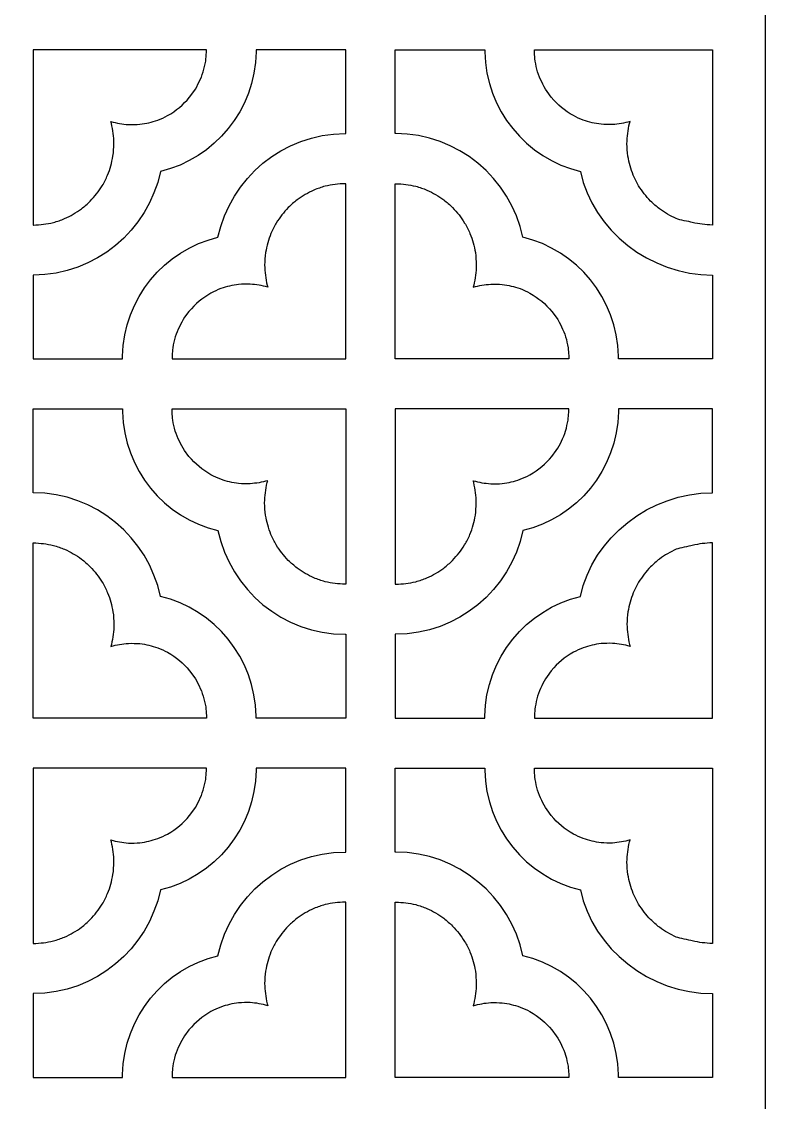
# Model space of a CAD drawing. Header units: centimetres. Extents: x 16.9 to 27.5, y -9.5 to 9.5.
# Drawn here: x 24.485 to 27.5, y 0.616 to 4.998 of the extents above; entities that cross this region are included whole.
import ezdxf

# ---------------------------------------------------------------- set-up
doc = ezdxf.new("R2010")
doc.units = ezdxf.units.CM
doc.header["$MEASUREMENT"] = 0
doc.layers.add('layer 1', color=7, linetype='Continuous')

msp = doc.modelspace()

# ---------------------------------------------------------------- linework, layer by layer
at = {"layer": 'layer 1', "color": 250}
for points, knots in [([(22.82789, 9.5), (22.82789, 9.5), (27.50001, 9.5), (27.50001, 9.5), (27.50001, 9.5), (27.50001, 9.5), (27.50001, -9.5), (27.50001, -9.5), (27.50001, -9.5), (27.50001, -9.5), (22.82789, -9.5), (22.82789, -9.5), (22.82789, -9.5), (22.82789, -9.5), (22.82789, 9.5), (22.82789, 9.5)], [0, 0, 0, 0, 0.2, 0.2, 0.2, 0.2, 0.4, 0.4, 0.4, 0.4, 0.6, 0.6, 0.6, 0.6, 1, 1, 1, 1]), ([(24.89342, 3.63052), (24.89342, 3.63052), (24.53163, 3.63052), (24.53163, 3.63052), (24.53163, 3.63052), (24.53163, 3.63052), (24.53163, 3.97034), (24.53163, 3.97034), (24.53163, 3.97034), (24.53223, 3.97034), (24.53261, 3.97033), (24.5327, 3.97033), (24.5327, 3.97033), (24.78492, 3.97033), (24.99671, 4.15092), (25.0481, 4.3907), (25.0481, 4.3907), (25.26698, 4.4427), (25.43147, 4.64012), (25.43559, 4.87588), (25.43559, 4.87588), (25.43562, 4.87703), (25.43564, 4.88041), (25.43565, 4.88414), (25.43565, 4.88414), (25.43565, 4.88414), (25.79857, 4.88414), (25.79857, 4.88414), (25.79857, 4.88414), (25.79857, 4.88414), (25.79857, 4.54428), (25.79857, 4.54428), (25.79857, 4.54428), (25.79744, 4.54429), (25.79658, 4.54429), (25.79635, 4.54429), (25.79635, 4.54429), (25.54414, 4.54429), (25.33235, 4.36371), (25.28096, 4.12392), (25.28096, 4.12392), (25.06299, 4.07215), (24.89897, 3.87617), (24.89352, 3.64172), (24.89352, 3.64172), (24.89348, 3.63984), (24.89344, 3.63518), (24.89342, 3.63052)], [0, 0, 0, 0, 0.0769231, 0.0769231, 0.0769231, 0.0769231, 0.1538462, 0.1538462, 0.1538462, 0.1538462, 0.2307692, 0.2307692, 0.2307692, 0.2307692, 0.3076923, 0.3076923, 0.3076923, 0.3076923, 0.3846154, 0.3846154, 0.3846154, 0.3846154, 0.4615385, 0.4615385, 0.4615385, 0.4615385, 0.5384615, 0.5384615, 0.5384615, 0.5384615, 0.6153846, 0.6153846, 0.6153846, 0.6153846, 0.6923077, 0.6923077, 0.6923077, 0.6923077, 0.7692308, 0.7692308, 0.7692308, 0.7692308, 0.8461538, 0.8461538, 0.8461538, 0.8461538, 1, 1, 1, 1]), ([(25.23425, 4.88414), (25.23421, 4.87934), (25.23416, 4.87466), (25.23409, 4.87286), (25.23409, 4.87286), (25.23368, 4.86163), (25.23273, 4.85035), (25.23125, 4.83863), (25.23125, 4.83863), (25.22859, 4.82362), (25.22535, 4.80946), (25.22122, 4.79479), (25.22122, 4.79479), (25.21147, 4.76577), (25.19966, 4.74106), (25.18328, 4.71527), (25.18328, 4.71527), (25.18328, 4.71527), (25.16582, 4.6917), (25.16582, 4.6917), (25.16582, 4.6917), (25.13919, 4.66064), (25.11168, 4.63765), (25.07645, 4.61713), (25.07645, 4.61713), (25.06326, 4.61029), (25.05035, 4.60437), (25.03657, 4.59886), (25.03657, 4.59886), (25.01232, 4.59054), (24.98969, 4.58529), (24.96429, 4.58201), (24.96429, 4.58201), (24.94861, 4.5808), (24.93364, 4.58043), (24.91791, 4.58083), (24.91791, 4.58083), (24.89293, 4.58276), (24.87051, 4.58669), (24.8465, 4.59346), (24.8465, 4.59346), (24.84729, 4.59084), (24.84806, 4.58819), (24.84881, 4.58552), (24.84881, 4.58552), (24.8552, 4.55765), (24.85836, 4.53197), (24.85908, 4.50336), (24.85908, 4.50336), (24.85865, 4.48631), (24.85745, 4.47011), (24.85531, 4.45319), (24.85531, 4.45319), (24.85044, 4.42577), (24.84362, 4.40144), (24.83348, 4.37553), (24.83348, 4.37553), (24.82686, 4.36077), (24.81986, 4.34698), (24.81185, 4.33293), (24.81185, 4.33293), (24.79721, 4.30989), (24.78189, 4.2902), (24.76319, 4.27038), (24.76319, 4.27038), (24.75161, 4.25922), (24.74002, 4.24907), (24.72745, 4.23907), (24.72745, 4.23907), (24.70534, 4.22316), (24.68388, 4.21066), (24.65916, 4.19933), (24.65916, 4.19933), (24.64413, 4.19332), (24.62952, 4.18831), (24.61397, 4.18384), (24.61397, 4.18384), (24.5864, 4.17737), (24.56099, 4.17419), (24.5327, 4.17346), (24.5327, 4.17346), (24.53261, 4.17346), (24.53223, 4.17347), (24.53163, 4.17347), (24.53163, 4.17347), (24.53163, 4.17347), (24.53163, 4.88414), (24.53163, 4.88414), (24.53163, 4.88414), (24.53163, 4.88414), (25.23425, 4.88414), (25.23425, 4.88414)], [0, 0, 0, 0, 0.0416667, 0.0416667, 0.0416667, 0.0416667, 0.0833333, 0.0833333, 0.0833333, 0.0833333, 0.125, 0.125, 0.125, 0.125, 0.1666667, 0.1666667, 0.1666667, 0.1666667, 0.2083333, 0.2083333, 0.2083333, 0.2083333, 0.25, 0.25, 0.25, 0.25, 0.2916667, 0.2916667, 0.2916667, 0.2916667, 0.3333333, 0.3333333, 0.3333333, 0.3333333, 0.375, 0.375, 0.375, 0.375, 0.4166667, 0.4166667, 0.4166667, 0.4166667, 0.4583333, 0.4583333, 0.4583333, 0.4583333, 0.5, 0.5, 0.5, 0.5, 0.5416667, 0.5416667, 0.5416667, 0.5416667, 0.5833333, 0.5833333, 0.5833333, 0.5833333, 0.625, 0.625, 0.625, 0.625, 0.6666667, 0.6666667, 0.6666667, 0.6666667, 0.7083333, 0.7083333, 0.7083333, 0.7083333, 0.75, 0.75, 0.75, 0.75, 0.7916667, 0.7916667, 0.7916667, 0.7916667, 0.8333333, 0.8333333, 0.8333333, 0.8333333, 0.875, 0.875, 0.875, 0.875, 0.9166667, 0.9166667, 0.9166667, 0.9166667, 1, 1, 1, 1]), ([(26.90461, 3.63052), (26.90461, 3.63052), (27.28618, 3.63052), (27.28618, 3.63052), (27.28618, 3.63052), (27.28618, 3.63052), (27.28618, 3.97034), (27.28618, 3.97034), (27.28618, 3.97034), (27.28558, 3.97034), (27.2852, 3.97033), (27.28511, 3.97033), (27.28511, 3.97033), (27.03289, 3.97033), (26.80132, 4.15092), (26.74994, 4.3907), (26.74994, 4.3907), (26.53105, 4.4427), (26.36656, 4.64012), (26.36244, 4.87588), (26.36244, 4.87588), (26.36242, 4.87703), (26.3624, 4.88041), (26.36238, 4.88414), (26.36238, 4.88414), (26.36238, 4.88414), (25.99946, 4.88414), (25.99946, 4.88414), (25.99946, 4.88414), (25.99946, 4.88414), (25.99946, 4.54428), (25.99946, 4.54428), (25.99946, 4.54428), (26.00059, 4.54429), (26.00146, 4.54429), (26.00168, 4.54429), (26.00168, 4.54429), (26.25389, 4.54429), (26.46568, 4.36371), (26.51707, 4.12392), (26.51707, 4.12392), (26.73504, 4.07215), (26.89907, 3.87617), (26.90451, 3.64172), (26.90451, 3.64172), (26.90455, 3.63984), (26.90459, 3.63518), (26.90461, 3.63052)], [0, 0, 0, 0, 0.0769231, 0.0769231, 0.0769231, 0.0769231, 0.1538462, 0.1538462, 0.1538462, 0.1538462, 0.2307692, 0.2307692, 0.2307692, 0.2307692, 0.3076923, 0.3076923, 0.3076923, 0.3076923, 0.3846154, 0.3846154, 0.3846154, 0.3846154, 0.4615385, 0.4615385, 0.4615385, 0.4615385, 0.5384615, 0.5384615, 0.5384615, 0.5384615, 0.6153846, 0.6153846, 0.6153846, 0.6153846, 0.6923077, 0.6923077, 0.6923077, 0.6923077, 0.7692308, 0.7692308, 0.7692308, 0.7692308, 0.8461538, 0.8461538, 0.8461538, 0.8461538, 1, 1, 1, 1]), ([(26.56378, 4.88414), (26.56382, 4.87934), (26.56387, 4.87466), (26.56394, 4.87286), (26.56394, 4.87286), (26.56436, 4.86163), (26.5653, 4.85035), (26.56678, 4.83863), (26.56678, 4.83863), (26.56944, 4.82362), (26.57268, 4.80946), (26.57681, 4.79479), (26.57681, 4.79479), (26.58656, 4.76577), (26.59837, 4.74106), (26.61475, 4.71527), (26.61475, 4.71527), (26.61475, 4.71527), (26.63221, 4.6917), (26.63221, 4.6917), (26.63221, 4.6917), (26.65884, 4.66064), (26.68636, 4.63765), (26.72159, 4.61713), (26.72159, 4.61713), (26.73478, 4.61029), (26.74768, 4.60437), (26.76146, 4.59886), (26.76146, 4.59886), (26.78571, 4.59054), (26.80834, 4.58529), (26.83374, 4.58201), (26.83374, 4.58201), (26.84943, 4.5808), (26.86439, 4.58043), (26.88012, 4.58083), (26.88012, 4.58083), (26.9051, 4.58276), (26.92753, 4.58669), (26.95153, 4.59346), (26.95153, 4.59346), (26.95074, 4.59084), (26.94997, 4.58819), (26.94922, 4.58552), (26.94922, 4.58552), (26.94283, 4.55765), (26.93967, 4.53197), (26.93896, 4.50336), (26.93896, 4.50336), (26.93938, 4.48631), (26.94058, 4.47011), (26.94272, 4.45319), (26.94272, 4.45319), (26.94759, 4.42577), (26.95441, 4.40144), (26.96455, 4.37553), (26.96455, 4.37553), (26.97117, 4.36077), (26.97818, 4.34698), (26.98618, 4.33293), (26.98618, 4.33293), (27.00082, 4.30989), (27.01614, 4.2902), (27.03484, 4.27038), (27.03484, 4.27038), (27.04642, 4.25922), (27.05801, 4.24907), (27.07059, 4.23907), (27.07059, 4.23907), (27.09269, 4.22316), (27.11415, 4.21066), (27.13887, 4.19933), (27.13887, 4.19933), (27.1539, 4.19332), (27.18829, 4.18831), (27.20384, 4.18384), (27.20384, 4.18384), (27.23141, 4.17737), (27.25682, 4.17419), (27.28511, 4.17346), (27.28511, 4.17346), (27.2852, 4.17346), (27.28558, 4.17347), (27.28618, 4.17347), (27.28618, 4.17347), (27.28618, 4.17347), (27.28618, 4.88414), (27.28618, 4.88414), (27.28618, 4.88414), (27.28618, 4.88414), (26.56378, 4.88414), (26.56378, 4.88414)], [0, 0, 0, 0, 0.0416667, 0.0416667, 0.0416667, 0.0416667, 0.0833333, 0.0833333, 0.0833333, 0.0833333, 0.125, 0.125, 0.125, 0.125, 0.1666667, 0.1666667, 0.1666667, 0.1666667, 0.2083333, 0.2083333, 0.2083333, 0.2083333, 0.25, 0.25, 0.25, 0.25, 0.2916667, 0.2916667, 0.2916667, 0.2916667, 0.3333333, 0.3333333, 0.3333333, 0.3333333, 0.375, 0.375, 0.375, 0.375, 0.4166667, 0.4166667, 0.4166667, 0.4166667, 0.4583333, 0.4583333, 0.4583333, 0.4583333, 0.5, 0.5, 0.5, 0.5, 0.5416667, 0.5416667, 0.5416667, 0.5416667, 0.5833333, 0.5833333, 0.5833333, 0.5833333, 0.625, 0.625, 0.625, 0.625, 0.6666667, 0.6666667, 0.6666667, 0.6666667, 0.7083333, 0.7083333, 0.7083333, 0.7083333, 0.75, 0.75, 0.75, 0.75, 0.7916667, 0.7916667, 0.7916667, 0.7916667, 0.8333333, 0.8333333, 0.8333333, 0.8333333, 0.875, 0.875, 0.875, 0.875, 0.9166667, 0.9166667, 0.9166667, 0.9166667, 1, 1, 1, 1]), ([(25.79857, 3.63052), (25.79857, 3.63052), (25.09482, 3.63052), (25.09482, 3.63052), (25.09482, 3.63052), (25.09488, 3.63609), (25.09496, 3.642), (25.09508, 3.64457), (25.09508, 3.64457), (25.09554, 3.65488), (25.09644, 3.66525), (25.0978, 3.67599), (25.0978, 3.67599), (25.10046, 3.691), (25.1037, 3.70516), (25.10784, 3.71983), (25.10784, 3.71983), (25.11759, 3.74886), (25.12939, 3.77356), (25.14578, 3.79935), (25.14578, 3.79935), (25.14578, 3.79935), (25.16323, 3.82293), (25.16323, 3.82293), (25.16323, 3.82293), (25.18986, 3.85398), (25.21738, 3.87698), (25.25261, 3.8975), (25.25261, 3.8975), (25.2658, 3.90434), (25.2787, 3.91025), (25.29249, 3.91576), (25.29249, 3.91576), (25.31674, 3.92408), (25.33936, 3.92934), (25.36476, 3.93261), (25.36476, 3.93261), (25.38045, 3.93383), (25.39541, 3.9342), (25.41114, 3.93379), (25.41114, 3.93379), (25.43613, 3.93186), (25.45855, 3.92794), (25.48255, 3.92117), (25.48255, 3.92117), (25.48177, 3.92379), (25.481, 3.92643), (25.48024, 3.9291), (25.48024, 3.9291), (25.47385, 3.95697), (25.4707, 3.98266), (25.46998, 4.01126), (25.46998, 4.01126), (25.47041, 4.02831), (25.47161, 4.04451), (25.47375, 4.06143), (25.47375, 4.06143), (25.47861, 4.08886), (25.48544, 4.11318), (25.49558, 4.13909), (25.49558, 4.13909), (25.5022, 4.15386), (25.5092, 4.16765), (25.51721, 4.18169), (25.51721, 4.18169), (25.53184, 4.20474), (25.54717, 4.22443), (25.56586, 4.24424), (25.56586, 4.24424), (25.57744, 4.25541), (25.58903, 4.26556), (25.60161, 4.27556), (25.60161, 4.27556), (25.62372, 4.29147), (25.64517, 4.30397), (25.66989, 4.31529), (25.66989, 4.31529), (25.68492, 4.3213), (25.69954, 4.32631), (25.71508, 4.33079), (25.71508, 4.33079), (25.74266, 4.33725), (25.76806, 4.34044), (25.79635, 4.34117), (25.79635, 4.34117), (25.79658, 4.34116), (25.79744, 4.34115), (25.79857, 4.34115), (25.79857, 4.34115), (25.79857, 4.34115), (25.79857, 3.63052), (25.79857, 3.63052)], [0, 0, 0, 0, 0.0416667, 0.0416667, 0.0416667, 0.0416667, 0.0833333, 0.0833333, 0.0833333, 0.0833333, 0.125, 0.125, 0.125, 0.125, 0.1666667, 0.1666667, 0.1666667, 0.1666667, 0.2083333, 0.2083333, 0.2083333, 0.2083333, 0.25, 0.25, 0.25, 0.25, 0.2916667, 0.2916667, 0.2916667, 0.2916667, 0.3333333, 0.3333333, 0.3333333, 0.3333333, 0.375, 0.375, 0.375, 0.375, 0.4166667, 0.4166667, 0.4166667, 0.4166667, 0.4583333, 0.4583333, 0.4583333, 0.4583333, 0.5, 0.5, 0.5, 0.5, 0.5416667, 0.5416667, 0.5416667, 0.5416667, 0.5833333, 0.5833333, 0.5833333, 0.5833333, 0.625, 0.625, 0.625, 0.625, 0.6666667, 0.6666667, 0.6666667, 0.6666667, 0.7083333, 0.7083333, 0.7083333, 0.7083333, 0.75, 0.75, 0.75, 0.75, 0.7916667, 0.7916667, 0.7916667, 0.7916667, 0.8333333, 0.8333333, 0.8333333, 0.8333333, 0.875, 0.875, 0.875, 0.875, 0.9166667, 0.9166667, 0.9166667, 0.9166667, 1, 1, 1, 1]), ([(25.99946, 3.63052), (25.99946, 3.63052), (26.70321, 3.63052), (26.70321, 3.63052), (26.70321, 3.63052), (26.70315, 3.63609), (26.70307, 3.642), (26.70295, 3.64457), (26.70295, 3.64457), (26.70249, 3.65488), (26.70159, 3.66525), (26.70023, 3.67599), (26.70023, 3.67599), (26.69757, 3.691), (26.69433, 3.70516), (26.69019, 3.71983), (26.69019, 3.71983), (26.68044, 3.74886), (26.66864, 3.77356), (26.65225, 3.79935), (26.65225, 3.79935), (26.65225, 3.79935), (26.6348, 3.82293), (26.6348, 3.82293), (26.6348, 3.82293), (26.60817, 3.85398), (26.58065, 3.87698), (26.54542, 3.8975), (26.54542, 3.8975), (26.53223, 3.90434), (26.51933, 3.91025), (26.50555, 3.91576), (26.50555, 3.91576), (26.48129, 3.92408), (26.45867, 3.92934), (26.43327, 3.93261), (26.43327, 3.93261), (26.41758, 3.93383), (26.40262, 3.9342), (26.38689, 3.93379), (26.38689, 3.93379), (26.36191, 3.93186), (26.33948, 3.92794), (26.31548, 3.92117), (26.31548, 3.92117), (26.31626, 3.92379), (26.31704, 3.92643), (26.31779, 3.9291), (26.31779, 3.9291), (26.32418, 3.95697), (26.32733, 3.98266), (26.32805, 4.01126), (26.32805, 4.01126), (26.32762, 4.02831), (26.32642, 4.04451), (26.32429, 4.06143), (26.32429, 4.06143), (26.31942, 4.08886), (26.31259, 4.11318), (26.30246, 4.13909), (26.30246, 4.13909), (26.29584, 4.15386), (26.28883, 4.16765), (26.28083, 4.18169), (26.28083, 4.18169), (26.26619, 4.20474), (26.25087, 4.22443), (26.23217, 4.24424), (26.23217, 4.24424), (26.22059, 4.25541), (26.209, 4.26556), (26.19642, 4.27556), (26.19642, 4.27556), (26.17431, 4.29147), (26.15286, 4.30397), (26.12814, 4.31529), (26.12814, 4.31529), (26.11311, 4.3213), (26.09849, 4.32631), (26.08295, 4.33079), (26.08295, 4.33079), (26.05538, 4.33725), (26.02997, 4.34044), (26.00168, 4.34117), (26.00168, 4.34117), (26.00146, 4.34116), (26.00059, 4.34115), (25.99946, 4.34115), (25.99946, 4.34115), (25.99946, 4.34115), (25.99946, 3.63052), (25.99946, 3.63052)], [0, 0, 0, 0, 0.0416667, 0.0416667, 0.0416667, 0.0416667, 0.0833333, 0.0833333, 0.0833333, 0.0833333, 0.125, 0.125, 0.125, 0.125, 0.1666667, 0.1666667, 0.1666667, 0.1666667, 0.2083333, 0.2083333, 0.2083333, 0.2083333, 0.25, 0.25, 0.25, 0.25, 0.2916667, 0.2916667, 0.2916667, 0.2916667, 0.3333333, 0.3333333, 0.3333333, 0.3333333, 0.375, 0.375, 0.375, 0.375, 0.4166667, 0.4166667, 0.4166667, 0.4166667, 0.4583333, 0.4583333, 0.4583333, 0.4583333, 0.5, 0.5, 0.5, 0.5, 0.5416667, 0.5416667, 0.5416667, 0.5416667, 0.5833333, 0.5833333, 0.5833333, 0.5833333, 0.625, 0.625, 0.625, 0.625, 0.6666667, 0.6666667, 0.6666667, 0.6666667, 0.7083333, 0.7083333, 0.7083333, 0.7083333, 0.75, 0.75, 0.75, 0.75, 0.7916667, 0.7916667, 0.7916667, 0.7916667, 0.8333333, 0.8333333, 0.8333333, 0.8333333, 0.875, 0.875, 0.875, 0.875, 0.9166667, 0.9166667, 0.9166667, 0.9166667, 1, 1, 1, 1]), ([(24.89342, 3.42746), (24.89342, 3.42746), (24.53163, 3.42746), (24.53163, 3.42746), (24.53163, 3.42746), (24.53163, 3.42746), (24.53163, 3.08765), (24.53163, 3.08765), (24.53163, 3.08765), (24.53223, 3.08765), (24.53261, 3.08766), (24.5327, 3.08766), (24.5327, 3.08766), (24.78492, 3.08766), (24.99671, 2.90707), (25.0481, 2.66729), (25.0481, 2.66729), (25.26698, 2.61529), (25.43147, 2.41787), (25.43559, 2.18211), (25.43559, 2.18211), (25.43562, 2.18096), (25.43564, 2.17758), (25.43565, 2.17385), (25.43565, 2.17385), (25.43565, 2.17385), (25.79857, 2.17385), (25.79857, 2.17385), (25.79857, 2.17385), (25.79857, 2.17385), (25.79857, 2.51371), (25.79857, 2.51371), (25.79857, 2.51371), (25.79744, 2.5137), (25.79658, 2.5137), (25.79635, 2.5137), (25.79635, 2.5137), (25.54414, 2.5137), (25.33235, 2.69428), (25.28096, 2.93407), (25.28096, 2.93407), (25.06299, 2.98584), (24.89897, 3.18182), (24.89352, 3.41627), (24.89352, 3.41627), (24.89348, 3.41815), (24.89344, 3.42281), (24.89342, 3.42746)], [0, 0, 0, 0, 0.0769231, 0.0769231, 0.0769231, 0.0769231, 0.1538462, 0.1538462, 0.1538462, 0.1538462, 0.2307692, 0.2307692, 0.2307692, 0.2307692, 0.3076923, 0.3076923, 0.3076923, 0.3076923, 0.3846154, 0.3846154, 0.3846154, 0.3846154, 0.4615385, 0.4615385, 0.4615385, 0.4615385, 0.5384615, 0.5384615, 0.5384615, 0.5384615, 0.6153846, 0.6153846, 0.6153846, 0.6153846, 0.6923077, 0.6923077, 0.6923077, 0.6923077, 0.7692308, 0.7692308, 0.7692308, 0.7692308, 0.8461538, 0.8461538, 0.8461538, 0.8461538, 1, 1, 1, 1]), ([(25.79857, 3.42746), (25.79857, 3.42746), (25.09482, 3.42746), (25.09482, 3.42746), (25.09482, 3.42746), (25.09488, 3.4219), (25.09496, 3.41599), (25.09508, 3.41342), (25.09508, 3.41342), (25.09554, 3.40311), (25.09644, 3.39274), (25.0978, 3.382), (25.0978, 3.382), (25.10046, 3.36699), (25.1037, 3.35282), (25.10784, 3.33816), (25.10784, 3.33816), (25.11759, 3.30913), (25.12939, 3.28442), (25.14578, 3.25864), (25.14578, 3.25864), (25.14578, 3.25864), (25.16323, 3.23506), (25.16323, 3.23506), (25.16323, 3.23506), (25.18986, 3.20401), (25.21738, 3.18101), (25.25261, 3.16049), (25.25261, 3.16049), (25.2658, 3.15365), (25.2787, 3.14774), (25.29249, 3.14223), (25.29249, 3.14223), (25.31674, 3.13391), (25.33936, 3.12865), (25.36476, 3.12537), (25.36476, 3.12537), (25.38045, 3.12416), (25.39541, 3.12379), (25.41114, 3.12419), (25.41114, 3.12419), (25.43613, 3.12612), (25.45855, 3.13005), (25.48255, 3.13682), (25.48255, 3.13682), (25.48177, 3.1342), (25.481, 3.13156), (25.48024, 3.12889), (25.48024, 3.12889), (25.47385, 3.10102), (25.4707, 3.07533), (25.46998, 3.04673), (25.46998, 3.04673), (25.47041, 3.02968), (25.47161, 3.01348), (25.47375, 2.99655), (25.47375, 2.99655), (25.47861, 2.96913), (25.48544, 2.94481), (25.49558, 2.9189), (25.49558, 2.9189), (25.5022, 2.90413), (25.5092, 2.89034), (25.51721, 2.87629), (25.51721, 2.87629), (25.53184, 2.85325), (25.54717, 2.83356), (25.56586, 2.81375), (25.56586, 2.81375), (25.57744, 2.80258), (25.58903, 2.79243), (25.60161, 2.78243), (25.60161, 2.78243), (25.62372, 2.76652), (25.64517, 2.75402), (25.66989, 2.7427), (25.66989, 2.7427), (25.68492, 2.73669), (25.69954, 2.73168), (25.71508, 2.7272), (25.71508, 2.7272), (25.74266, 2.72074), (25.76806, 2.71755), (25.79635, 2.71682), (25.79635, 2.71682), (25.79658, 2.71683), (25.79744, 2.71684), (25.79857, 2.71684), (25.79857, 2.71684), (25.79857, 2.71684), (25.79857, 3.42746), (25.79857, 3.42746)], [0, 0, 0, 0, 0.0416667, 0.0416667, 0.0416667, 0.0416667, 0.0833333, 0.0833333, 0.0833333, 0.0833333, 0.125, 0.125, 0.125, 0.125, 0.1666667, 0.1666667, 0.1666667, 0.1666667, 0.2083333, 0.2083333, 0.2083333, 0.2083333, 0.25, 0.25, 0.25, 0.25, 0.2916667, 0.2916667, 0.2916667, 0.2916667, 0.3333333, 0.3333333, 0.3333333, 0.3333333, 0.375, 0.375, 0.375, 0.375, 0.4166667, 0.4166667, 0.4166667, 0.4166667, 0.4583333, 0.4583333, 0.4583333, 0.4583333, 0.5, 0.5, 0.5, 0.5, 0.5416667, 0.5416667, 0.5416667, 0.5416667, 0.5833333, 0.5833333, 0.5833333, 0.5833333, 0.625, 0.625, 0.625, 0.625, 0.6666667, 0.6666667, 0.6666667, 0.6666667, 0.7083333, 0.7083333, 0.7083333, 0.7083333, 0.75, 0.75, 0.75, 0.75, 0.7916667, 0.7916667, 0.7916667, 0.7916667, 0.8333333, 0.8333333, 0.8333333, 0.8333333, 0.875, 0.875, 0.875, 0.875, 0.9166667, 0.9166667, 0.9166667, 0.9166667, 1, 1, 1, 1]), ([(25.99946, 3.42746), (25.99946, 3.42746), (26.70321, 3.42746), (26.70321, 3.42746), (26.70321, 3.42746), (26.70315, 3.4219), (26.70307, 3.41599), (26.70295, 3.41342), (26.70295, 3.41342), (26.70249, 3.40311), (26.70159, 3.39274), (26.70023, 3.382), (26.70023, 3.382), (26.69757, 3.36699), (26.69433, 3.35282), (26.69019, 3.33816), (26.69019, 3.33816), (26.68044, 3.30913), (26.66864, 3.28442), (26.65225, 3.25864), (26.65225, 3.25864), (26.65225, 3.25864), (26.6348, 3.23506), (26.6348, 3.23506), (26.6348, 3.23506), (26.60817, 3.20401), (26.58065, 3.18101), (26.54542, 3.16049), (26.54542, 3.16049), (26.53223, 3.15365), (26.51933, 3.14774), (26.50555, 3.14223), (26.50555, 3.14223), (26.48129, 3.13391), (26.45867, 3.12865), (26.43327, 3.12537), (26.43327, 3.12537), (26.41758, 3.12416), (26.40262, 3.12379), (26.38689, 3.12419), (26.38689, 3.12419), (26.36191, 3.12612), (26.33948, 3.13005), (26.31548, 3.13682), (26.31548, 3.13682), (26.31626, 3.1342), (26.31704, 3.13156), (26.31779, 3.12889), (26.31779, 3.12889), (26.32418, 3.10102), (26.32733, 3.07533), (26.32805, 3.04673), (26.32805, 3.04673), (26.32762, 3.02968), (26.32642, 3.01348), (26.32429, 2.99655), (26.32429, 2.99655), (26.31942, 2.96913), (26.31259, 2.94481), (26.30246, 2.9189), (26.30246, 2.9189), (26.29584, 2.90413), (26.28883, 2.89034), (26.28083, 2.87629), (26.28083, 2.87629), (26.26619, 2.85325), (26.25087, 2.83356), (26.23217, 2.81375), (26.23217, 2.81375), (26.22059, 2.80258), (26.209, 2.79243), (26.19642, 2.78243), (26.19642, 2.78243), (26.17431, 2.76652), (26.15286, 2.75402), (26.12814, 2.7427), (26.12814, 2.7427), (26.11311, 2.73669), (26.09849, 2.73168), (26.08295, 2.7272), (26.08295, 2.7272), (26.05538, 2.72074), (26.02997, 2.71755), (26.00168, 2.71682), (26.00168, 2.71682), (26.00146, 2.71683), (26.00059, 2.71684), (25.99946, 2.71684), (25.99946, 2.71684), (25.99946, 2.71684), (25.99946, 3.42746), (25.99946, 3.42746)], [0, 0, 0, 0, 0.0416667, 0.0416667, 0.0416667, 0.0416667, 0.0833333, 0.0833333, 0.0833333, 0.0833333, 0.125, 0.125, 0.125, 0.125, 0.1666667, 0.1666667, 0.1666667, 0.1666667, 0.2083333, 0.2083333, 0.2083333, 0.2083333, 0.25, 0.25, 0.25, 0.25, 0.2916667, 0.2916667, 0.2916667, 0.2916667, 0.3333333, 0.3333333, 0.3333333, 0.3333333, 0.375, 0.375, 0.375, 0.375, 0.4166667, 0.4166667, 0.4166667, 0.4166667, 0.4583333, 0.4583333, 0.4583333, 0.4583333, 0.5, 0.5, 0.5, 0.5, 0.5416667, 0.5416667, 0.5416667, 0.5416667, 0.5833333, 0.5833333, 0.5833333, 0.5833333, 0.625, 0.625, 0.625, 0.625, 0.6666667, 0.6666667, 0.6666667, 0.6666667, 0.7083333, 0.7083333, 0.7083333, 0.7083333, 0.75, 0.75, 0.75, 0.75, 0.7916667, 0.7916667, 0.7916667, 0.7916667, 0.8333333, 0.8333333, 0.8333333, 0.8333333, 0.875, 0.875, 0.875, 0.875, 0.9166667, 0.9166667, 0.9166667, 0.9166667, 1, 1, 1, 1]), ([(26.90461, 3.42746), (26.90461, 3.42746), (27.28618, 3.42746), (27.28618, 3.42746), (27.28618, 3.42746), (27.28618, 3.42746), (27.28618, 3.08765), (27.28618, 3.08765), (27.28618, 3.08765), (27.28558, 3.08765), (27.2852, 3.08766), (27.28511, 3.08766), (27.28511, 3.08766), (27.03289, 3.08766), (26.80132, 2.90707), (26.74994, 2.66729), (26.74994, 2.66729), (26.53105, 2.61529), (26.36656, 2.41787), (26.36244, 2.18211), (26.36244, 2.18211), (26.36242, 2.18096), (26.3624, 2.17758), (26.36238, 2.17385), (26.36238, 2.17385), (26.36238, 2.17385), (25.99946, 2.17385), (25.99946, 2.17385), (25.99946, 2.17385), (25.99946, 2.17385), (25.99946, 2.51371), (25.99946, 2.51371), (25.99946, 2.51371), (26.00059, 2.5137), (26.00146, 2.5137), (26.00168, 2.5137), (26.00168, 2.5137), (26.25389, 2.5137), (26.46568, 2.69428), (26.51707, 2.93407), (26.51707, 2.93407), (26.73504, 2.98584), (26.89907, 3.18182), (26.90451, 3.41627), (26.90451, 3.41627), (26.90455, 3.41815), (26.90459, 3.42281), (26.90461, 3.42746)], [0, 0, 0, 0, 0.0769231, 0.0769231, 0.0769231, 0.0769231, 0.1538462, 0.1538462, 0.1538462, 0.1538462, 0.2307692, 0.2307692, 0.2307692, 0.2307692, 0.3076923, 0.3076923, 0.3076923, 0.3076923, 0.3846154, 0.3846154, 0.3846154, 0.3846154, 0.4615385, 0.4615385, 0.4615385, 0.4615385, 0.5384615, 0.5384615, 0.5384615, 0.5384615, 0.6153846, 0.6153846, 0.6153846, 0.6153846, 0.6923077, 0.6923077, 0.6923077, 0.6923077, 0.7692308, 0.7692308, 0.7692308, 0.7692308, 0.8461538, 0.8461538, 0.8461538, 0.8461538, 1, 1, 1, 1]), ([(25.23425, 2.17385), (25.23421, 2.17865), (25.23416, 2.18333), (25.23409, 2.18513), (25.23409, 2.18513), (25.23368, 2.19636), (25.23273, 2.20764), (25.23125, 2.21936), (25.23125, 2.21936), (25.22859, 2.23436), (25.22535, 2.24853), (25.22122, 2.2632), (25.22122, 2.2632), (25.21147, 2.29222), (25.19966, 2.31693), (25.18328, 2.34272), (25.18328, 2.34272), (25.18328, 2.34272), (25.16582, 2.36629), (25.16582, 2.36629), (25.16582, 2.36629), (25.13919, 2.39735), (25.11168, 2.42034), (25.07645, 2.44086), (25.07645, 2.44086), (25.06326, 2.4477), (25.05035, 2.45362), (25.03657, 2.45913), (25.03657, 2.45913), (25.01232, 2.46745), (24.98969, 2.4727), (24.96429, 2.47598), (24.96429, 2.47598), (24.94861, 2.47719), (24.93364, 2.47756), (24.91791, 2.47716), (24.91791, 2.47716), (24.89293, 2.47523), (24.87051, 2.4713), (24.8465, 2.46453), (24.8465, 2.46453), (24.84729, 2.46715), (24.84806, 2.4698), (24.84881, 2.47247), (24.84881, 2.47247), (24.8552, 2.50034), (24.85836, 2.52602), (24.85908, 2.55463), (24.85908, 2.55463), (24.85865, 2.57167), (24.85745, 2.58788), (24.85531, 2.6048), (24.85531, 2.6048), (24.85044, 2.63222), (24.84362, 2.65655), (24.83348, 2.68246), (24.83348, 2.68246), (24.82686, 2.69722), (24.81986, 2.71101), (24.81185, 2.72506), (24.81185, 2.72506), (24.79721, 2.7481), (24.78189, 2.76779), (24.76319, 2.78761), (24.76319, 2.78761), (24.75161, 2.79877), (24.74002, 2.80892), (24.72745, 2.81892), (24.72745, 2.81892), (24.70534, 2.83483), (24.68388, 2.84733), (24.65916, 2.85866), (24.65916, 2.85866), (24.64413, 2.86467), (24.62952, 2.86968), (24.61397, 2.87415), (24.61397, 2.87415), (24.5864, 2.88062), (24.56099, 2.8838), (24.5327, 2.88453), (24.5327, 2.88453), (24.53261, 2.88453), (24.53223, 2.88452), (24.53163, 2.88452), (24.53163, 2.88452), (24.53163, 2.88452), (24.53163, 2.17385), (24.53163, 2.17385), (24.53163, 2.17385), (24.53163, 2.17385), (25.23425, 2.17385), (25.23425, 2.17385)], [0, 0, 0, 0, 0.0416667, 0.0416667, 0.0416667, 0.0416667, 0.0833333, 0.0833333, 0.0833333, 0.0833333, 0.125, 0.125, 0.125, 0.125, 0.1666667, 0.1666667, 0.1666667, 0.1666667, 0.2083333, 0.2083333, 0.2083333, 0.2083333, 0.25, 0.25, 0.25, 0.25, 0.2916667, 0.2916667, 0.2916667, 0.2916667, 0.3333333, 0.3333333, 0.3333333, 0.3333333, 0.375, 0.375, 0.375, 0.375, 0.4166667, 0.4166667, 0.4166667, 0.4166667, 0.4583333, 0.4583333, 0.4583333, 0.4583333, 0.5, 0.5, 0.5, 0.5, 0.5416667, 0.5416667, 0.5416667, 0.5416667, 0.5833333, 0.5833333, 0.5833333, 0.5833333, 0.625, 0.625, 0.625, 0.625, 0.6666667, 0.6666667, 0.6666667, 0.6666667, 0.7083333, 0.7083333, 0.7083333, 0.7083333, 0.75, 0.75, 0.75, 0.75, 0.7916667, 0.7916667, 0.7916667, 0.7916667, 0.8333333, 0.8333333, 0.8333333, 0.8333333, 0.875, 0.875, 0.875, 0.875, 0.9166667, 0.9166667, 0.9166667, 0.9166667, 1, 1, 1, 1]), ([(26.56378, 2.17385), (26.56382, 2.17865), (26.56387, 2.18333), (26.56394, 2.18513), (26.56394, 2.18513), (26.56436, 2.19636), (26.5653, 2.20764), (26.56678, 2.21936), (26.56678, 2.21936), (26.56944, 2.23436), (26.57268, 2.24853), (26.57681, 2.2632), (26.57681, 2.2632), (26.58656, 2.29222), (26.59837, 2.31693), (26.61475, 2.34272), (26.61475, 2.34272), (26.61475, 2.34272), (26.63221, 2.36629), (26.63221, 2.36629), (26.63221, 2.36629), (26.65884, 2.39735), (26.68636, 2.42034), (26.72159, 2.44086), (26.72159, 2.44086), (26.73478, 2.4477), (26.74768, 2.45362), (26.76146, 2.45913), (26.76146, 2.45913), (26.78571, 2.46745), (26.80834, 2.4727), (26.83374, 2.47598), (26.83374, 2.47598), (26.84943, 2.47719), (26.86439, 2.47756), (26.88012, 2.47716), (26.88012, 2.47716), (26.9051, 2.47523), (26.92753, 2.4713), (26.95153, 2.46453), (26.95153, 2.46453), (26.95074, 2.46715), (26.94997, 2.4698), (26.94922, 2.47247), (26.94922, 2.47247), (26.94283, 2.50034), (26.93967, 2.52602), (26.93896, 2.55463), (26.93896, 2.55463), (26.93938, 2.57167), (26.94058, 2.58788), (26.94272, 2.6048), (26.94272, 2.6048), (26.94759, 2.63222), (26.95441, 2.65655), (26.96455, 2.68246), (26.96455, 2.68246), (26.97117, 2.69722), (26.97818, 2.71101), (26.98618, 2.72506), (26.98618, 2.72506), (27.00082, 2.7481), (27.01614, 2.76779), (27.03484, 2.78761), (27.03484, 2.78761), (27.04642, 2.79877), (27.05801, 2.80892), (27.07059, 2.81892), (27.07059, 2.81892), (27.09269, 2.83483), (27.11415, 2.84733), (27.13887, 2.85866), (27.13887, 2.85866), (27.1539, 2.86467), (27.18829, 2.86968), (27.20384, 2.87415), (27.20384, 2.87415), (27.23141, 2.88062), (27.25682, 2.8838), (27.28511, 2.88453), (27.28511, 2.88453), (27.2852, 2.88453), (27.28558, 2.88452), (27.28618, 2.88452), (27.28618, 2.88452), (27.28618, 2.88452), (27.28618, 2.17385), (27.28618, 2.17385), (27.28618, 2.17385), (27.28618, 2.17385), (26.56378, 2.17385), (26.56378, 2.17385)], [0, 0, 0, 0, 0.0416667, 0.0416667, 0.0416667, 0.0416667, 0.0833333, 0.0833333, 0.0833333, 0.0833333, 0.125, 0.125, 0.125, 0.125, 0.1666667, 0.1666667, 0.1666667, 0.1666667, 0.2083333, 0.2083333, 0.2083333, 0.2083333, 0.25, 0.25, 0.25, 0.25, 0.2916667, 0.2916667, 0.2916667, 0.2916667, 0.3333333, 0.3333333, 0.3333333, 0.3333333, 0.375, 0.375, 0.375, 0.375, 0.4166667, 0.4166667, 0.4166667, 0.4166667, 0.4583333, 0.4583333, 0.4583333, 0.4583333, 0.5, 0.5, 0.5, 0.5, 0.5416667, 0.5416667, 0.5416667, 0.5416667, 0.5833333, 0.5833333, 0.5833333, 0.5833333, 0.625, 0.625, 0.625, 0.625, 0.6666667, 0.6666667, 0.6666667, 0.6666667, 0.7083333, 0.7083333, 0.7083333, 0.7083333, 0.75, 0.75, 0.75, 0.75, 0.7916667, 0.7916667, 0.7916667, 0.7916667, 0.8333333, 0.8333333, 0.8333333, 0.8333333, 0.875, 0.875, 0.875, 0.875, 0.9166667, 0.9166667, 0.9166667, 0.9166667, 1, 1, 1, 1]), ([(24.89342, 0.71716), (24.89342, 0.71716), (24.53163, 0.71716), (24.53163, 0.71716), (24.53163, 0.71716), (24.53163, 0.71716), (24.53163, 1.05697), (24.53163, 1.05697), (24.53163, 1.05697), (24.53223, 1.05697), (24.53261, 1.05697), (24.5327, 1.05697), (24.5327, 1.05697), (24.78492, 1.05697), (24.99671, 1.23756), (25.0481, 1.47734), (25.0481, 1.47734), (25.26698, 1.52933), (25.43147, 1.72675), (25.43559, 1.96252), (25.43559, 1.96252), (25.43562, 1.96367), (25.43564, 1.96704), (25.43565, 1.97078), (25.43565, 1.97078), (25.43565, 1.97078), (25.79857, 1.97078), (25.79857, 1.97078), (25.79857, 1.97078), (25.79857, 1.97078), (25.79857, 1.63092), (25.79857, 1.63092), (25.79857, 1.63092), (25.79744, 1.63092), (25.79658, 1.63093), (25.79635, 1.63093), (25.79635, 1.63093), (25.54414, 1.63093), (25.33235, 1.45034), (25.28096, 1.21056), (25.28096, 1.21056), (25.06299, 1.15879), (24.89897, 0.96281), (24.89352, 0.72836), (24.89352, 0.72836), (24.89348, 0.72648), (24.89344, 0.72181), (24.89342, 0.71716)], [0, 0, 0, 0, 0.0769231, 0.0769231, 0.0769231, 0.0769231, 0.1538462, 0.1538462, 0.1538462, 0.1538462, 0.2307692, 0.2307692, 0.2307692, 0.2307692, 0.3076923, 0.3076923, 0.3076923, 0.3076923, 0.3846154, 0.3846154, 0.3846154, 0.3846154, 0.4615385, 0.4615385, 0.4615385, 0.4615385, 0.5384615, 0.5384615, 0.5384615, 0.5384615, 0.6153846, 0.6153846, 0.6153846, 0.6153846, 0.6923077, 0.6923077, 0.6923077, 0.6923077, 0.7692308, 0.7692308, 0.7692308, 0.7692308, 0.8461538, 0.8461538, 0.8461538, 0.8461538, 1, 1, 1, 1]), ([(25.23425, 1.97078), (25.23421, 1.96597), (25.23416, 1.96129), (25.23409, 1.9595), (25.23409, 1.9595), (25.23368, 1.94826), (25.23273, 1.93699), (25.23125, 1.92527), (25.23125, 1.92527), (25.22859, 1.91026), (25.22535, 1.8961), (25.22122, 1.88143), (25.22122, 1.88143), (25.21147, 1.85241), (25.19966, 1.8277), (25.18328, 1.80191), (25.18328, 1.80191), (25.18328, 1.80191), (25.16582, 1.77834), (25.16582, 1.77834), (25.16582, 1.77834), (25.13919, 1.74728), (25.11168, 1.72428), (25.07645, 1.70377), (25.07645, 1.70377), (25.06326, 1.69692), (25.05035, 1.69101), (25.03657, 1.6855), (25.03657, 1.6855), (25.01232, 1.67718), (24.98969, 1.67193), (24.96429, 1.66865), (24.96429, 1.66865), (24.94861, 1.66744), (24.93364, 1.66706), (24.91791, 1.66747), (24.91791, 1.66747), (24.89293, 1.6694), (24.87051, 1.67333), (24.8465, 1.6801), (24.8465, 1.6801), (24.84729, 1.67747), (24.84806, 1.67483), (24.84881, 1.67216), (24.84881, 1.67216), (24.8552, 1.64429), (24.85836, 1.61861), (24.85908, 1.59), (24.85908, 1.59), (24.85865, 1.57295), (24.85745, 1.55675), (24.85531, 1.53983), (24.85531, 1.53983), (24.85044, 1.51241), (24.84362, 1.48808), (24.83348, 1.46217), (24.83348, 1.46217), (24.82686, 1.44741), (24.81986, 1.43362), (24.81185, 1.41957), (24.81185, 1.41957), (24.79721, 1.39653), (24.78189, 1.37684), (24.76319, 1.35702), (24.76319, 1.35702), (24.75161, 1.34586), (24.74002, 1.3357), (24.72745, 1.32571), (24.72745, 1.32571), (24.70534, 1.30979), (24.68388, 1.2973), (24.65916, 1.28597), (24.65916, 1.28597), (24.64413, 1.27996), (24.62952, 1.27495), (24.61397, 1.27047), (24.61397, 1.27047), (24.5864, 1.26401), (24.56099, 1.26082), (24.5327, 1.2601), (24.5327, 1.2601), (24.53261, 1.2601), (24.53223, 1.2601), (24.53163, 1.26011), (24.53163, 1.26011), (24.53163, 1.26011), (24.53163, 1.97078), (24.53163, 1.97078), (24.53163, 1.97078), (24.53163, 1.97078), (25.23425, 1.97078), (25.23425, 1.97078)], [0, 0, 0, 0, 0.0416667, 0.0416667, 0.0416667, 0.0416667, 0.0833333, 0.0833333, 0.0833333, 0.0833333, 0.125, 0.125, 0.125, 0.125, 0.1666667, 0.1666667, 0.1666667, 0.1666667, 0.2083333, 0.2083333, 0.2083333, 0.2083333, 0.25, 0.25, 0.25, 0.25, 0.2916667, 0.2916667, 0.2916667, 0.2916667, 0.3333333, 0.3333333, 0.3333333, 0.3333333, 0.375, 0.375, 0.375, 0.375, 0.4166667, 0.4166667, 0.4166667, 0.4166667, 0.4583333, 0.4583333, 0.4583333, 0.4583333, 0.5, 0.5, 0.5, 0.5, 0.5416667, 0.5416667, 0.5416667, 0.5416667, 0.5833333, 0.5833333, 0.5833333, 0.5833333, 0.625, 0.625, 0.625, 0.625, 0.6666667, 0.6666667, 0.6666667, 0.6666667, 0.7083333, 0.7083333, 0.7083333, 0.7083333, 0.75, 0.75, 0.75, 0.75, 0.7916667, 0.7916667, 0.7916667, 0.7916667, 0.8333333, 0.8333333, 0.8333333, 0.8333333, 0.875, 0.875, 0.875, 0.875, 0.9166667, 0.9166667, 0.9166667, 0.9166667, 1, 1, 1, 1]), ([(26.90461, 0.71716), (26.90461, 0.71716), (27.28618, 0.71716), (27.28618, 0.71716), (27.28618, 0.71716), (27.28618, 0.71716), (27.28618, 1.05697), (27.28618, 1.05697), (27.28618, 1.05697), (27.28558, 1.05697), (27.2852, 1.05697), (27.28511, 1.05697), (27.28511, 1.05697), (27.03289, 1.05697), (26.80132, 1.23756), (26.74994, 1.47734), (26.74994, 1.47734), (26.53105, 1.52933), (26.36656, 1.72675), (26.36244, 1.96252), (26.36244, 1.96252), (26.36242, 1.96367), (26.3624, 1.96704), (26.36238, 1.97078), (26.36238, 1.97078), (26.36238, 1.97078), (25.99946, 1.97078), (25.99946, 1.97078), (25.99946, 1.97078), (25.99946, 1.97078), (25.99946, 1.63092), (25.99946, 1.63092), (25.99946, 1.63092), (26.00059, 1.63092), (26.00146, 1.63093), (26.00168, 1.63093), (26.00168, 1.63093), (26.25389, 1.63093), (26.46568, 1.45034), (26.51707, 1.21056), (26.51707, 1.21056), (26.73504, 1.15879), (26.89907, 0.96281), (26.90451, 0.72836), (26.90451, 0.72836), (26.90455, 0.72648), (26.90459, 0.72181), (26.90461, 0.71716)], [0, 0, 0, 0, 0.0769231, 0.0769231, 0.0769231, 0.0769231, 0.1538462, 0.1538462, 0.1538462, 0.1538462, 0.2307692, 0.2307692, 0.2307692, 0.2307692, 0.3076923, 0.3076923, 0.3076923, 0.3076923, 0.3846154, 0.3846154, 0.3846154, 0.3846154, 0.4615385, 0.4615385, 0.4615385, 0.4615385, 0.5384615, 0.5384615, 0.5384615, 0.5384615, 0.6153846, 0.6153846, 0.6153846, 0.6153846, 0.6923077, 0.6923077, 0.6923077, 0.6923077, 0.7692308, 0.7692308, 0.7692308, 0.7692308, 0.8461538, 0.8461538, 0.8461538, 0.8461538, 1, 1, 1, 1]), ([(26.56378, 1.97078), (26.56382, 1.96597), (26.56387, 1.96129), (26.56394, 1.9595), (26.56394, 1.9595), (26.56436, 1.94826), (26.5653, 1.93699), (26.56678, 1.92527), (26.56678, 1.92527), (26.56944, 1.91026), (26.57268, 1.8961), (26.57681, 1.88143), (26.57681, 1.88143), (26.58656, 1.85241), (26.59837, 1.8277), (26.61475, 1.80191), (26.61475, 1.80191), (26.61475, 1.80191), (26.63221, 1.77834), (26.63221, 1.77834), (26.63221, 1.77834), (26.65884, 1.74728), (26.68636, 1.72428), (26.72159, 1.70377), (26.72159, 1.70377), (26.73478, 1.69692), (26.74768, 1.69101), (26.76146, 1.6855), (26.76146, 1.6855), (26.78571, 1.67718), (26.80834, 1.67193), (26.83374, 1.66865), (26.83374, 1.66865), (26.84943, 1.66744), (26.86439, 1.66706), (26.88012, 1.66747), (26.88012, 1.66747), (26.9051, 1.6694), (26.92753, 1.67333), (26.95153, 1.6801), (26.95153, 1.6801), (26.95074, 1.67747), (26.94997, 1.67483), (26.94922, 1.67216), (26.94922, 1.67216), (26.94283, 1.64429), (26.93967, 1.61861), (26.93896, 1.59), (26.93896, 1.59), (26.93938, 1.57295), (26.94058, 1.55675), (26.94272, 1.53983), (26.94272, 1.53983), (26.94759, 1.51241), (26.95441, 1.48808), (26.96455, 1.46217), (26.96455, 1.46217), (26.97117, 1.44741), (26.97818, 1.43362), (26.98618, 1.41957), (26.98618, 1.41957), (27.00082, 1.39653), (27.01614, 1.37684), (27.03484, 1.35702), (27.03484, 1.35702), (27.04642, 1.34586), (27.05801, 1.3357), (27.07059, 1.32571), (27.07059, 1.32571), (27.09269, 1.30979), (27.11415, 1.2973), (27.13887, 1.28597), (27.13887, 1.28597), (27.1539, 1.27996), (27.18829, 1.27495), (27.20384, 1.27047), (27.20384, 1.27047), (27.23141, 1.26401), (27.25682, 1.26082), (27.28511, 1.2601), (27.28511, 1.2601), (27.2852, 1.2601), (27.28558, 1.2601), (27.28618, 1.26011), (27.28618, 1.26011), (27.28618, 1.26011), (27.28618, 1.97078), (27.28618, 1.97078), (27.28618, 1.97078), (27.28618, 1.97078), (26.56378, 1.97078), (26.56378, 1.97078)], [0, 0, 0, 0, 0.0416667, 0.0416667, 0.0416667, 0.0416667, 0.0833333, 0.0833333, 0.0833333, 0.0833333, 0.125, 0.125, 0.125, 0.125, 0.1666667, 0.1666667, 0.1666667, 0.1666667, 0.2083333, 0.2083333, 0.2083333, 0.2083333, 0.25, 0.25, 0.25, 0.25, 0.2916667, 0.2916667, 0.2916667, 0.2916667, 0.3333333, 0.3333333, 0.3333333, 0.3333333, 0.375, 0.375, 0.375, 0.375, 0.4166667, 0.4166667, 0.4166667, 0.4166667, 0.4583333, 0.4583333, 0.4583333, 0.4583333, 0.5, 0.5, 0.5, 0.5, 0.5416667, 0.5416667, 0.5416667, 0.5416667, 0.5833333, 0.5833333, 0.5833333, 0.5833333, 0.625, 0.625, 0.625, 0.625, 0.6666667, 0.6666667, 0.6666667, 0.6666667, 0.7083333, 0.7083333, 0.7083333, 0.7083333, 0.75, 0.75, 0.75, 0.75, 0.7916667, 0.7916667, 0.7916667, 0.7916667, 0.8333333, 0.8333333, 0.8333333, 0.8333333, 0.875, 0.875, 0.875, 0.875, 0.9166667, 0.9166667, 0.9166667, 0.9166667, 1, 1, 1, 1]), ([(25.79857, 0.71716), (25.79857, 0.71716), (25.09482, 0.71716), (25.09482, 0.71716), (25.09482, 0.71716), (25.09488, 0.72273), (25.09496, 0.72863), (25.09508, 0.73121), (25.09508, 0.73121), (25.09554, 0.74152), (25.09644, 0.75189), (25.0978, 0.76263), (25.0978, 0.76263), (25.10046, 0.77764), (25.1037, 0.7918), (25.10784, 0.80647), (25.10784, 0.80647), (25.11759, 0.83549), (25.12939, 0.8602), (25.14578, 0.88599), (25.14578, 0.88599), (25.14578, 0.88599), (25.16323, 0.90956), (25.16323, 0.90956), (25.16323, 0.90956), (25.18986, 0.94062), (25.21738, 0.96362), (25.25261, 0.98413), (25.25261, 0.98413), (25.2658, 0.99098), (25.2787, 0.99689), (25.29249, 1.0024), (25.29249, 1.0024), (25.31674, 1.01072), (25.33936, 1.01597), (25.36476, 1.01925), (25.36476, 1.01925), (25.38045, 1.02046), (25.39541, 1.02084), (25.41114, 1.02043), (25.41114, 1.02043), (25.43613, 1.0185), (25.45855, 1.01457), (25.48255, 1.00781), (25.48255, 1.00781), (25.48177, 1.01043), (25.481, 1.01307), (25.48024, 1.01574), (25.48024, 1.01574), (25.47385, 1.04361), (25.4707, 1.06929), (25.46998, 1.0979), (25.46998, 1.0979), (25.47041, 1.11495), (25.47161, 1.13115), (25.47375, 1.14807), (25.47375, 1.14807), (25.47861, 1.17549), (25.48544, 1.19982), (25.49558, 1.22573), (25.49558, 1.22573), (25.5022, 1.24049), (25.5092, 1.25429), (25.51721, 1.26833), (25.51721, 1.26833), (25.53184, 1.29137), (25.54717, 1.31106), (25.56586, 1.33088), (25.56586, 1.33088), (25.57744, 1.34204), (25.58903, 1.3522), (25.60161, 1.3622), (25.60161, 1.3622), (25.62372, 1.37811), (25.64517, 1.3906), (25.66989, 1.40193), (25.66989, 1.40193), (25.68492, 1.40794), (25.69954, 1.41295), (25.71508, 1.41743), (25.71508, 1.41743), (25.74266, 1.42389), (25.76806, 1.42708), (25.79635, 1.4278), (25.79635, 1.4278), (25.79658, 1.4278), (25.79744, 1.42779), (25.79857, 1.42778), (25.79857, 1.42778), (25.79857, 1.42778), (25.79857, 0.71716), (25.79857, 0.71716)], [0, 0, 0, 0, 0.0416667, 0.0416667, 0.0416667, 0.0416667, 0.0833333, 0.0833333, 0.0833333, 0.0833333, 0.125, 0.125, 0.125, 0.125, 0.1666667, 0.1666667, 0.1666667, 0.1666667, 0.2083333, 0.2083333, 0.2083333, 0.2083333, 0.25, 0.25, 0.25, 0.25, 0.2916667, 0.2916667, 0.2916667, 0.2916667, 0.3333333, 0.3333333, 0.3333333, 0.3333333, 0.375, 0.375, 0.375, 0.375, 0.4166667, 0.4166667, 0.4166667, 0.4166667, 0.4583333, 0.4583333, 0.4583333, 0.4583333, 0.5, 0.5, 0.5, 0.5, 0.5416667, 0.5416667, 0.5416667, 0.5416667, 0.5833333, 0.5833333, 0.5833333, 0.5833333, 0.625, 0.625, 0.625, 0.625, 0.6666667, 0.6666667, 0.6666667, 0.6666667, 0.7083333, 0.7083333, 0.7083333, 0.7083333, 0.75, 0.75, 0.75, 0.75, 0.7916667, 0.7916667, 0.7916667, 0.7916667, 0.8333333, 0.8333333, 0.8333333, 0.8333333, 0.875, 0.875, 0.875, 0.875, 0.9166667, 0.9166667, 0.9166667, 0.9166667, 1, 1, 1, 1]), ([(25.99946, 0.71716), (25.99946, 0.71716), (26.70321, 0.71716), (26.70321, 0.71716), (26.70321, 0.71716), (26.70315, 0.72273), (26.70307, 0.72863), (26.70295, 0.73121), (26.70295, 0.73121), (26.70249, 0.74152), (26.70159, 0.75189), (26.70023, 0.76263), (26.70023, 0.76263), (26.69757, 0.77764), (26.69433, 0.7918), (26.69019, 0.80647), (26.69019, 0.80647), (26.68044, 0.83549), (26.66864, 0.8602), (26.65225, 0.88599), (26.65225, 0.88599), (26.65225, 0.88599), (26.6348, 0.90956), (26.6348, 0.90956), (26.6348, 0.90956), (26.60817, 0.94062), (26.58065, 0.96362), (26.54542, 0.98413), (26.54542, 0.98413), (26.53223, 0.99098), (26.51933, 0.99689), (26.50555, 1.0024), (26.50555, 1.0024), (26.48129, 1.01072), (26.45867, 1.01597), (26.43327, 1.01925), (26.43327, 1.01925), (26.41758, 1.02046), (26.40262, 1.02084), (26.38689, 1.02043), (26.38689, 1.02043), (26.36191, 1.0185), (26.33948, 1.01457), (26.31548, 1.00781), (26.31548, 1.00781), (26.31626, 1.01043), (26.31704, 1.01307), (26.31779, 1.01574), (26.31779, 1.01574), (26.32418, 1.04361), (26.32733, 1.06929), (26.32805, 1.0979), (26.32805, 1.0979), (26.32762, 1.11495), (26.32642, 1.13115), (26.32429, 1.14807), (26.32429, 1.14807), (26.31942, 1.17549), (26.31259, 1.19982), (26.30246, 1.22573), (26.30246, 1.22573), (26.29584, 1.24049), (26.28883, 1.25429), (26.28083, 1.26833), (26.28083, 1.26833), (26.26619, 1.29137), (26.25087, 1.31106), (26.23217, 1.33088), (26.23217, 1.33088), (26.22059, 1.34204), (26.209, 1.3522), (26.19642, 1.3622), (26.19642, 1.3622), (26.17431, 1.37811), (26.15286, 1.3906), (26.12814, 1.40193), (26.12814, 1.40193), (26.11311, 1.40794), (26.09849, 1.41295), (26.08295, 1.41743), (26.08295, 1.41743), (26.05538, 1.42389), (26.02997, 1.42708), (26.00168, 1.4278), (26.00168, 1.4278), (26.00146, 1.4278), (26.00059, 1.42779), (25.99946, 1.42778), (25.99946, 1.42778), (25.99946, 1.42778), (25.99946, 0.71716), (25.99946, 0.71716)], [0, 0, 0, 0, 0.0416667, 0.0416667, 0.0416667, 0.0416667, 0.0833333, 0.0833333, 0.0833333, 0.0833333, 0.125, 0.125, 0.125, 0.125, 0.1666667, 0.1666667, 0.1666667, 0.1666667, 0.2083333, 0.2083333, 0.2083333, 0.2083333, 0.25, 0.25, 0.25, 0.25, 0.2916667, 0.2916667, 0.2916667, 0.2916667, 0.3333333, 0.3333333, 0.3333333, 0.3333333, 0.375, 0.375, 0.375, 0.375, 0.4166667, 0.4166667, 0.4166667, 0.4166667, 0.4583333, 0.4583333, 0.4583333, 0.4583333, 0.5, 0.5, 0.5, 0.5, 0.5416667, 0.5416667, 0.5416667, 0.5416667, 0.5833333, 0.5833333, 0.5833333, 0.5833333, 0.625, 0.625, 0.625, 0.625, 0.6666667, 0.6666667, 0.6666667, 0.6666667, 0.7083333, 0.7083333, 0.7083333, 0.7083333, 0.75, 0.75, 0.75, 0.75, 0.7916667, 0.7916667, 0.7916667, 0.7916667, 0.8333333, 0.8333333, 0.8333333, 0.8333333, 0.875, 0.875, 0.875, 0.875, 0.9166667, 0.9166667, 0.9166667, 0.9166667, 1, 1, 1, 1])]:
    msp.add_open_spline(points, degree=3, knots=knots, dxfattribs=at)

doc.saveas('drawing.dxf')
